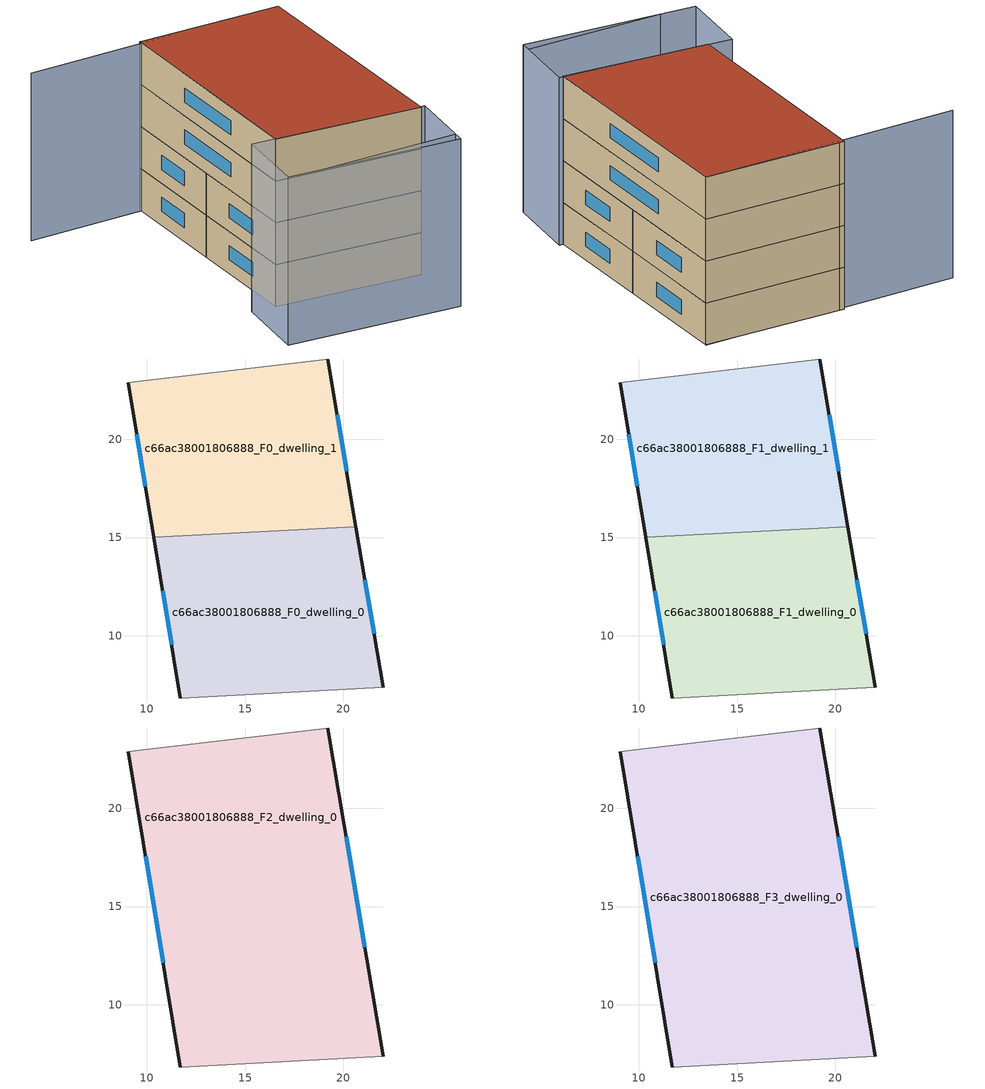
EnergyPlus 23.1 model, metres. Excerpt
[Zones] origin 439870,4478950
c66ac38001806888_F0_dwelling_0
 floor ground (EU_floor_Construction): 20.64,15.56 22.02,7.39 11.7,6.84 10.36,15.01 z0
 wall outside (EU_wall_Construction): 10.36,15.01 11.7,6.84 / 22.02,7.39 20.64,15.56 z0:3
 wall adiabatic (EU_wall_Construction): 11.7,6.84 22.02,7.39 z0:3
 wall to c66ac38001806888_F0_dwelling_1 (EU_wall_Construction): 20.64,15.56 10.36,15.01 z0:3
 window (EU_Window_Construction): 10.8,12.3 11.26,9.55 / 21.56,10.1 21.1,12.85 z0.99:2.01
c66ac38001806888_F0_dwelling_1
 floor ground (EU_floor_Construction): 19.2,24.08 20.64,15.56 10.36,15.01 9.07,22.87 9.41,22.92 z0
 wall outside (EU_wall_Construction): 20.64,15.56 19.2,24.08 / 9.07,22.87 10.36,15.01 z0:3
 wall adiabatic (EU_wall_Construction): 19.2,24.08 9.41,22.92 9.07,22.87 z0:3
 window (EU_Window_Construction): 20.16,18.38 19.68,21.26 / 9.5,20.26 9.93,17.62 z0.99:2.01
c66ac38001806888_F1_dwelling_0
 floor to c66ac38001806888_F0_dwelling_0 (EU_floor_Construction): 20.64,15.56 22.02,7.39 11.7,6.84 10.36,15.01 z3
 wall outside (EU_wall_Construction): 10.36,15.01 11.7,6.84 / 22.02,7.39 20.64,15.56 z3:6
 wall adiabatic (EU_wall_Construction): 11.7,6.84 22.02,7.39 z3:6
 wall to c66ac38001806888_F1_dwelling_1 (EU_wall_Construction): 20.64,15.56 10.36,15.01 z3:6
 window (EU_Window_Construction): 10.8,12.3 11.26,9.55 / 21.56,10.1 21.1,12.85 z3.99:5.01
c66ac38001806888_F1_dwelling_1
 floor to c66ac38001806888_F0_dwelling_1 (EU_floor_Construction): 19.2,24.08 20.64,15.56 10.36,15.01 9.07,22.87 9.41,22.92 z3
 wall outside (EU_wall_Construction): 20.64,15.56 19.2,24.08 / 9.07,22.87 10.36,15.01 z3:6
 wall adiabatic (EU_wall_Construction): 19.2,24.08 9.41,22.92 9.07,22.87 z3:6
 window (EU_Window_Construction): 20.16,18.38 19.68,21.26 / 9.5,20.26 9.93,17.62 z3.99:5.01
c66ac38001806888_F2_dwelling_0
 floor to c66ac38001806888_F1_dwelling_0 (EU_floor_Construction): 20.64,15.56 22.02,7.39 11.7,6.84 10.36,15.01 z6
 floor to c66ac38001806888_F1_dwelling_1 (EU_floor_Construction): 19.2,24.08 20.64,15.56 10.36,15.01 9.07,22.87 9.41,22.92 z6
 wall outside (EU_wall_Construction): 22.02,7.39 19.2,24.08 / 9.07,22.87 11.7,6.84 z6:9
 wall adiabatic (EU_wall_Construction): 11.7,6.84 22.02,7.39 / 19.2,24.08 9.41,22.92 9.07,22.87 z6:9
 window (EU_Window_Construction): 21.08,12.92 20.13,18.55 / 9.94,17.55 10.83,12.15 z6.99:8.01
c66ac38001806888_F3_dwelling_0
 floor to c66ac38001806888_F2_dwelling_0 (EU_floor_Construction): 19.2,24.08 22.02,7.39 11.7,6.84 9.07,22.87 9.41,22.92 z9
 wall outside (EU_wall_Construction): 22.02,7.39 19.2,24.08 / 9.07,22.87 11.7,6.84 z9:12
 wall adiabatic (EU_wall_Construction): 11.7,6.84 22.02,7.39 / 19.2,24.08 9.41,22.92 9.07,22.87 z9:12
 window (EU_Window_Construction): 21.08,12.92 20.13,18.55 / 9.94,17.55 10.83,12.15 z9.99:11.01
 roof outside (EU_roof_Construction): 22.02,7.39 19.2,24.08 9.41,22.92 9.07,22.87 11.7,6.84 z12
shading: 12.86,1.72 22.52,2.99 / 19.2,24.09 0.95,21.5 / 22.6,2.29 10.32,1.56 / 10.32,1.56 10.01,6.75 / 10.01,6.75 22.29,7.49 / 22.29,7.49 22.6,2.29 z0:12
[Building]
EU S2 Campaign: North Axis=0; Terrain=City; Solar Distribution=FullExterior
[Site:Location]
Madrid: Latitude=40.5; Longitude=-3.5; Time Zone=1; Elevation=609
[SizingPeriod:WeatherFileDays]
AnnualSizingPeriod: Begin Month=1; Begin Day of Month=1; End Month=12; End Day of Month=31; Day of Week for Start Day=Monday; Use Weather File Daylight Saving Period=No; Use Weather File Rain and Snow Indicators=No
[MATERIAL]
EU_InternalMass_Material: Roughness=MediumRough; Thickness=0.1; Conductivity=1; Density=1800; Specific Heat=900; Thermal Absorptance=0.9; Solar Absorptance=0.7; Visible Absorptance=0.7
[MATERIAL:NOMASS] Roughness=MediumRough; Thermal Absorptance=0.9; Solar Absorptance=0.7; Visible Absorptance=0.7
Name | Thermal Resistance
EU_wall_NoMass | 0.609216
EU_roof_NoMass | 0.513268
EU_floor_NoMass | 0.568163
[WINDOWMATERIAL:SIMPLEGLAZINGSYSTEM]
EU_Window_SimpleGlazing: UFactor=5.50606; Solar Heat Gain Coefficient=0.85; Visible Transmittance=0.85
[CONSTRUCTION]
EU_wall_Construction: EU_wall_NoMass
EU_roof_Construction: EU_roof_NoMass
EU_floor_Construction: EU_floor_NoMass
EU_Window_Construction: EU_Window_SimpleGlazing
EU_InternalMass_Construction: EU_InternalMass_Material
[ZONE] Type=1; Multiplier=1; Ceiling Height=autocalculate; Floor Area=autocalculate; Part of Total Floor Area=Yes
Name | Volume
c66ac38001806888_F0_dwelling_0; c66ac38001806888_F1_dwelling_0 | 254.641
c66ac38001806888_F2_dwelling_0; c66ac38001806888_F3_dwelling_0 | 509.291
c66ac38001806888_F0_dwelling_1; c66ac38001806888_F1_dwelling_1 | 254.656
[INTERNALMASS] Construction=EU_InternalMass_Construction
Name | Zone or ZoneList | Surface Area
c66ac38001806888_F0_dwelling_0_EU_InternalMass | c66ac38001806888_F0_dwelling_0 | 84.8819
c66ac38001806888_F0_dwelling_1_EU_InternalMass | c66ac38001806888_F0_dwelling_1 | 84.8851
c66ac38001806888_F1_dwelling_0_EU_InternalMass | c66ac38001806888_F1_dwelling_0 | 84.8819
c66ac38001806888_F1_dwelling_1_EU_InternalMass | c66ac38001806888_F1_dwelling_1 | 84.8851
c66ac38001806888_F2_dwelling_0_EU_InternalMass | c66ac38001806888_F2_dwelling_0 | 169.764
c66ac38001806888_F3_dwelling_0_EU_InternalMass | c66ac38001806888_F3_dwelling_0 | 169.764
[OTHEREQUIPMENT] Fuel Type=Electricity; Design Level Calculation Method=Watts/Area; Power per Zone Floor Area=1; Fraction Latent=0; Fraction Radiant=0; Fraction Lost=0; Carbon Dioxide Generation Rate=0; EndUse Subcategory=EU_Step8_InternalGains
Name | Zone or ZoneList or Space or SpaceList | Schedule
EU_Step8_InternalGain_c66ac38001806888_F0_dwelling_0_f000 | c66ac38001806888_F0_dwelling_0 | EU_Step8_GainSchedule_c66ac38001806888_F0_dwelling_0_f000
EU_Step8_InternalGain_c66ac38001806888_F0_dwelling_1_f000 | c66ac38001806888_F0_dwelling_1 | EU_Step8_GainSchedule_c66ac38001806888_F0_dwelling_1_f000
EU_Step8_InternalGain_c66ac38001806888_F1_dwelling_0_f000 | c66ac38001806888_F1_dwelling_0 | EU_Step8_GainSchedule_c66ac38001806888_F1_dwelling_0_f000
EU_Step8_InternalGain_c66ac38001806888_F1_dwelling_1_f000 | c66ac38001806888_F1_dwelling_1 | EU_Step8_GainSchedule_c66ac38001806888_F1_dwelling_1_f000
EU_Step8_InternalGain_c66ac38001806888_F2_dwelling_0_f000 | c66ac38001806888_F2_dwelling_0 | EU_Step8_GainSchedule_c66ac38001806888_F2_dwelling_0_f000
EU_Step8_InternalGain_c66ac38001806888_F3_dwelling_0_f000 | c66ac38001806888_F3_dwelling_0 | EU_Step8_GainSchedule_c66ac38001806888_F3_dwelling_0_f000
[ZONEVENTILATION:DESIGNFLOWRATE] Schedule=EU_AlwaysOn; Design Flow Rate Calculation Method=AirChanges/Hour; Air Changes per Hour=0.752966; Ventilation Type=Natural; Fan Pressure Rise=0; Fan Total Efficiency=1; Constant Term Coefficient=1; Temperature Term Coefficient=0; Velocity Term Coefficient=0; Velocity Squared Term Coefficient=0; Minimum Indoor Temperature=-100; Maximum Indoor Temperature=100; Delta Temperature=-100; Minimum Outdoor Temperature=-100; Maximum Outdoor Temperature=100; Maximum Wind Speed=40
Name | Zone or ZoneList or Space or SpaceList
EU_ConstantAir_c66ac38001806888_F0_dwelling_0 | c66ac38001806888_F0_dwelling_0
EU_ConstantAir_c66ac38001806888_F0_dwelling_1 | c66ac38001806888_F0_dwelling_1
EU_ConstantAir_c66ac38001806888_F1_dwelling_0 | c66ac38001806888_F1_dwelling_0
EU_ConstantAir_c66ac38001806888_F1_dwelling_1 | c66ac38001806888_F1_dwelling_1
EU_ConstantAir_c66ac38001806888_F2_dwelling_0 | c66ac38001806888_F2_dwelling_0
EU_ConstantAir_c66ac38001806888_F3_dwelling_0 | c66ac38001806888_F3_dwelling_0
[HVACTEMPLATE:THERMOSTAT] Constant Heating Setpoint=20; Constant Cooling Setpoint=50
EU_HeatOnly_c66ac38001806888_F0_dwelling_0; EU_HeatOnly_c66ac38001806888_F0_dwelling_1; EU_HeatOnly_c66ac38001806888_F1_dwelling_0; EU_HeatOnly_c66ac38001806888_F1_dwelling_1; EU_HeatOnly_c66ac38001806888_F2_dwelling_0; EU_HeatOnly_c66ac38001806888_F3_dwelling_0
[HVACTEMPLATE:ZONE:IDEALLOADSAIRSYSTEM] System Availability Schedule=EU_AlwaysOn; Maximum Heating Supply Air Temperature=50; Minimum Cooling Supply Air Temperature=13; Maximum Heating Supply Air Humidity Ratio=0.0156; Minimum Cooling Supply Air Humidity Ratio=0.0077; Heating Limit=NoLimit; Cooling Limit=NoLimit; Heating Availability Schedule=EU_AlwaysOn; Cooling Availability Schedule=EU_CoolingOff; Dehumidification Control Type=ConstantSensibleHeatRatio; Cooling Sensible Heat Ratio=0.7; Dehumidification Setpoint=60; Humidification Control Type=None; Humidification Setpoint=30; Outdoor Air Method=None; Outdoor Air Flow Rate per Person=0.00944; Outdoor Air Flow Rate per Zone Floor Area=0; Outdoor Air Flow Rate per Zone=0; Demand Controlled Ventilation Type=None; Outdoor Air Economizer Type=NoEconomizer; Heat Recovery Type=None; Sensible Heat Recovery Effectiveness=0.7; Latent Heat Recovery Effectiveness=0.65
Name | Template Thermostat
c66ac38001806888_F0_dwelling_0 | EU_HeatOnly_c66ac38001806888_F0_dwelling_0
c66ac38001806888_F0_dwelling_1 | EU_HeatOnly_c66ac38001806888_F0_dwelling_1
c66ac38001806888_F1_dwelling_0 | EU_HeatOnly_c66ac38001806888_F1_dwelling_0
c66ac38001806888_F1_dwelling_1 | EU_HeatOnly_c66ac38001806888_F1_dwelling_1
c66ac38001806888_F2_dwelling_0 | EU_HeatOnly_c66ac38001806888_F2_dwelling_0
c66ac38001806888_F3_dwelling_0 | EU_HeatOnly_c66ac38001806888_F3_dwelling_0
[SIZING:ZONE] Zone Cooling Design Supply Air Temperature Input Method=SupplyAirTemperature; Zone Cooling Design Supply Air Temperature=13; Zone Heating Design Supply Air Temperature Input Method=SupplyAirTemperature; Zone Heating Design Supply Air Temperature=50; Zone Cooling Design Supply Air Humidity Ratio=0.008; Zone Heating Design Supply Air Humidity Ratio=0.008; Cooling Design Air Flow Method=DesignDay; Cooling Design Air Flow Rate=0; Cooling Minimum Air Flow per Zone Floor Area=0.000762; Cooling Minimum Air Flow=0; Cooling Minimum Air Flow Fraction=0.2; Heating Design Air Flow Method=DesignDay; Heating Design Air Flow Rate=0; Heating Maximum Air Flow per Zone Floor Area=0.002032; Heating Maximum Air Flow=0.141576; Heating Maximum Air Flow Fraction=0.3; Account for Dedicated Outdoor Air System=No; Dedicated Outdoor Air System Control Strategy=NeutralSupplyAir; Dedicated Outdoor Air Low Setpoint Temperature for Design=autosize; Dedicated Outdoor Air High Setpoint Temperature for Design=autosize; Zone Load Sizing Method=Sensible Load Only No Latent Load; Zone Latent Cooling Design Supply Air Humidity Ratio Input Method=HumidityRatioDifference; Zone Cooling Design Supply Air Humidity Ratio Difference=0.005; Zone Latent Heating Design Supply Air Humidity Ratio Input Method=HumidityRatioDifference; Zone Humidification Design Supply Air Humidity Ratio Difference=0.005
c66ac38001806888_F0_dwelling_0; c66ac38001806888_F0_dwelling_1; c66ac38001806888_F1_dwelling_0; c66ac38001806888_F1_dwelling_1; c66ac38001806888_F2_dwelling_0; c66ac38001806888_F3_dwelling_0
[SCHEDULE:CONSTANT]
Name | Hourly Value
EU_AlwaysOn | 1
EU_CoolingOff | 0
[SCHEDULE:FILE] Column Number=1; Rows to Skip at Top=0; Number of Hours of Data=8760; Column Separator=Comma; Interpolate to Timestep=No; Minutes per Item=60; Adjust Schedule for Daylight Savings=Yes
Name | File
EU_Step8_GainSchedule_c66ac38001806888_F0_dwelling_0_f000 | ../../schedules/c66ac38001806888/c66ac38001806888_F0_dwelling_0_f000_gain.csv
EU_Step8_GainSchedule_c66ac38001806888_F0_dwelling_1_f000 | ../../schedules/c66ac38001806888/c66ac38001806888_F0_dwelling_1_f000_gain.csv
EU_Step8_GainSchedule_c66ac38001806888_F1_dwelling_0_f000 | ../../schedules/c66ac38001806888/c66ac38001806888_F1_dwelling_0_f000_gain.csv
EU_Step8_GainSchedule_c66ac38001806888_F1_dwelling_1_f000 | ../../schedules/c66ac38001806888/c66ac38001806888_F1_dwelling_1_f000_gain.csv
EU_Step8_GainSchedule_c66ac38001806888_F2_dwelling_0_f000 | ../../schedules/c66ac38001806888/c66ac38001806888_F2_dwelling_0_f000_gain.csv
EU_Step8_GainSchedule_c66ac38001806888_F3_dwelling_0_f000 | ../../schedules/c66ac38001806888/c66ac38001806888_F3_dwelling_0_f000_gain.csv
